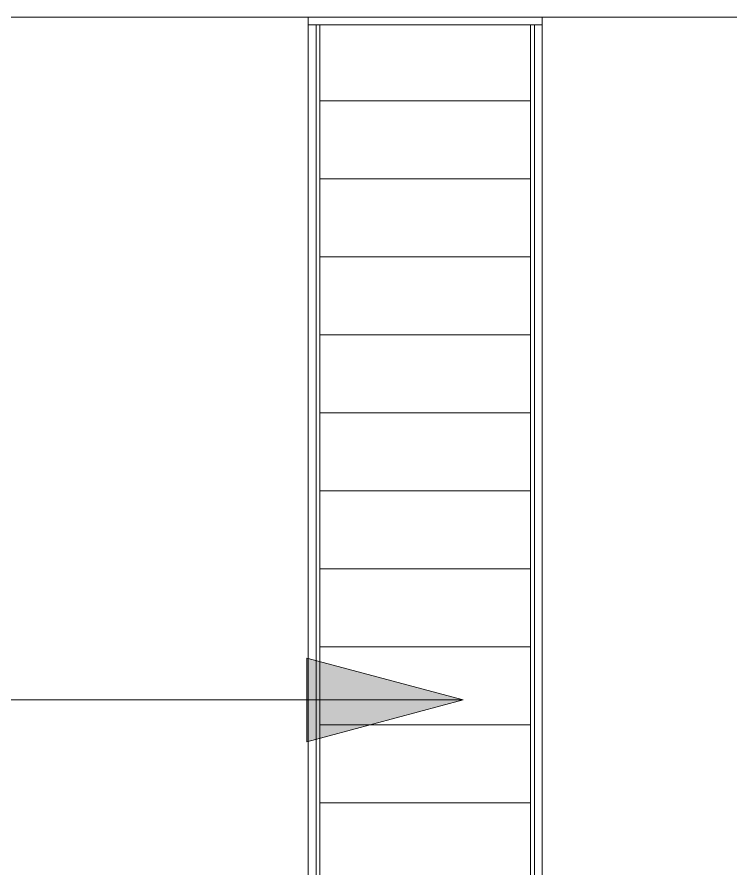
# Model space of a CAD drawing. Header units: millimetres. Extents: x 4021 to 183614, y -11746 to 71065.
# Drawn here: x 48466 to 49381, y 38515 to 39607 of the extents above; entities that cross this region are included whole.
import ezdxf

# ---------------------------------------------------------------- set-up
doc = ezdxf.new("R2010")
doc.units = ezdxf.units.MM
for name, color, linetype, lineweight in [('A-FLOR', 192, 'Continuous', 9), ('A-WALL', 113, 'Continuous', 20), ('G-ANNO-TEXT', 231, 'Continuous', 5), ('Q-CASE', 31, 'Continuous', 20)]:
    doc.layers.add(name, color=color, linetype=linetype, lineweight=lineweight)

# ---------------------------------------------------------------- blocks, each defined once
blk = doc.blocks.new('DLN-Surface Channel-S1 - 300x200 _WD_-16640654-Copy of COLOUR_R_F')
at = {"layer": 'Q-CASE', "lineweight": 9}
h = blk.add_hatch(dxfattribs=at)
h.set_pattern_fill('FP_3', color=256, style=0, pattern_type=2)
h.set_pattern_definition([(270, (0, 609.6), (100, 6e-15), [])])
h.paths.add_polyline_path([(2450, -135), (2450, 135), (-2740, 135), (-2740, -135), (-1612.9, -135)], flags=0)
at = {"layer": 'Q-CASE'}
for p, q in [((-2740, 150), (-2750, 150)), ((-2740, 150), (-2740, -150)), ((-2740, 140), (-2740, 150)), ((-2740, 150), (2450, 150)), ((-2740, 140), (2450, 140)), ((-2740, -135), (-2740, 135)), ((2450, 135), (-2740, 135)), ((-2740, -135), (2450, -135)), ((-2740, -150), (-2740, -140)), ((2450, -140), (-2740, -140)), ((-2750, -150), (-2740, -150)), ((-2740, -150), (2450, -150))]:
    blk.add_line(p, q, dxfattribs=at)

msp = doc.modelspace()

# ---------------------------------------------------------------- hatches: boundary and pattern name
at = {"layer": 'G-ANNO-TEXT'}
msp.add_hatch(color=130, dxfattribs=at).paths.add_polyline_path([(49037.7, 38732), (48837.7, 38785.6), (48837.7, 38678.4)], flags=0)

# ---------------------------------------------------------------- linework, layer by layer
at = {"layer": 'A-FLOR'}
for p, q in [((48839.3, 34407.5), (48839.3, 39607.5)), ((49139.3, 39607.5), (49139.3, 34407.5))]:
    msp.add_line(p, q, dxfattribs=at)
at = {"layer": 'A-WALL', "color": 250, "lineweight": 15}
msp.add_line((49739.3, 39607.5), (37839.7, 39607.5), dxfattribs=at)
at = {"layer": 'G-ANNO-TEXT', "color": 130}
for p, q in [((49037.7, 38732), (48837.7, 38785.6)), ((48837.7, 38785.6), (48837.7, 38678.4)), ((49037.7, 38732), (47739, 38732)), ((48837.7, 38678.4), (49037.7, 38732))]:
    msp.add_line(p, q, dxfattribs=at)

# ---------------------------------------------------------------- block references
at = {"layer": 'Q-CASE', "rotation": 270.0000000000001}
msp.add_blockref('DLN-Surface Channel-S1 - 300x200 _WD_-16640654-Copy of COLOUR_R_F', (48989.3, 36857.5), dxfattribs=at)

doc.saveas('drawing.dxf')
